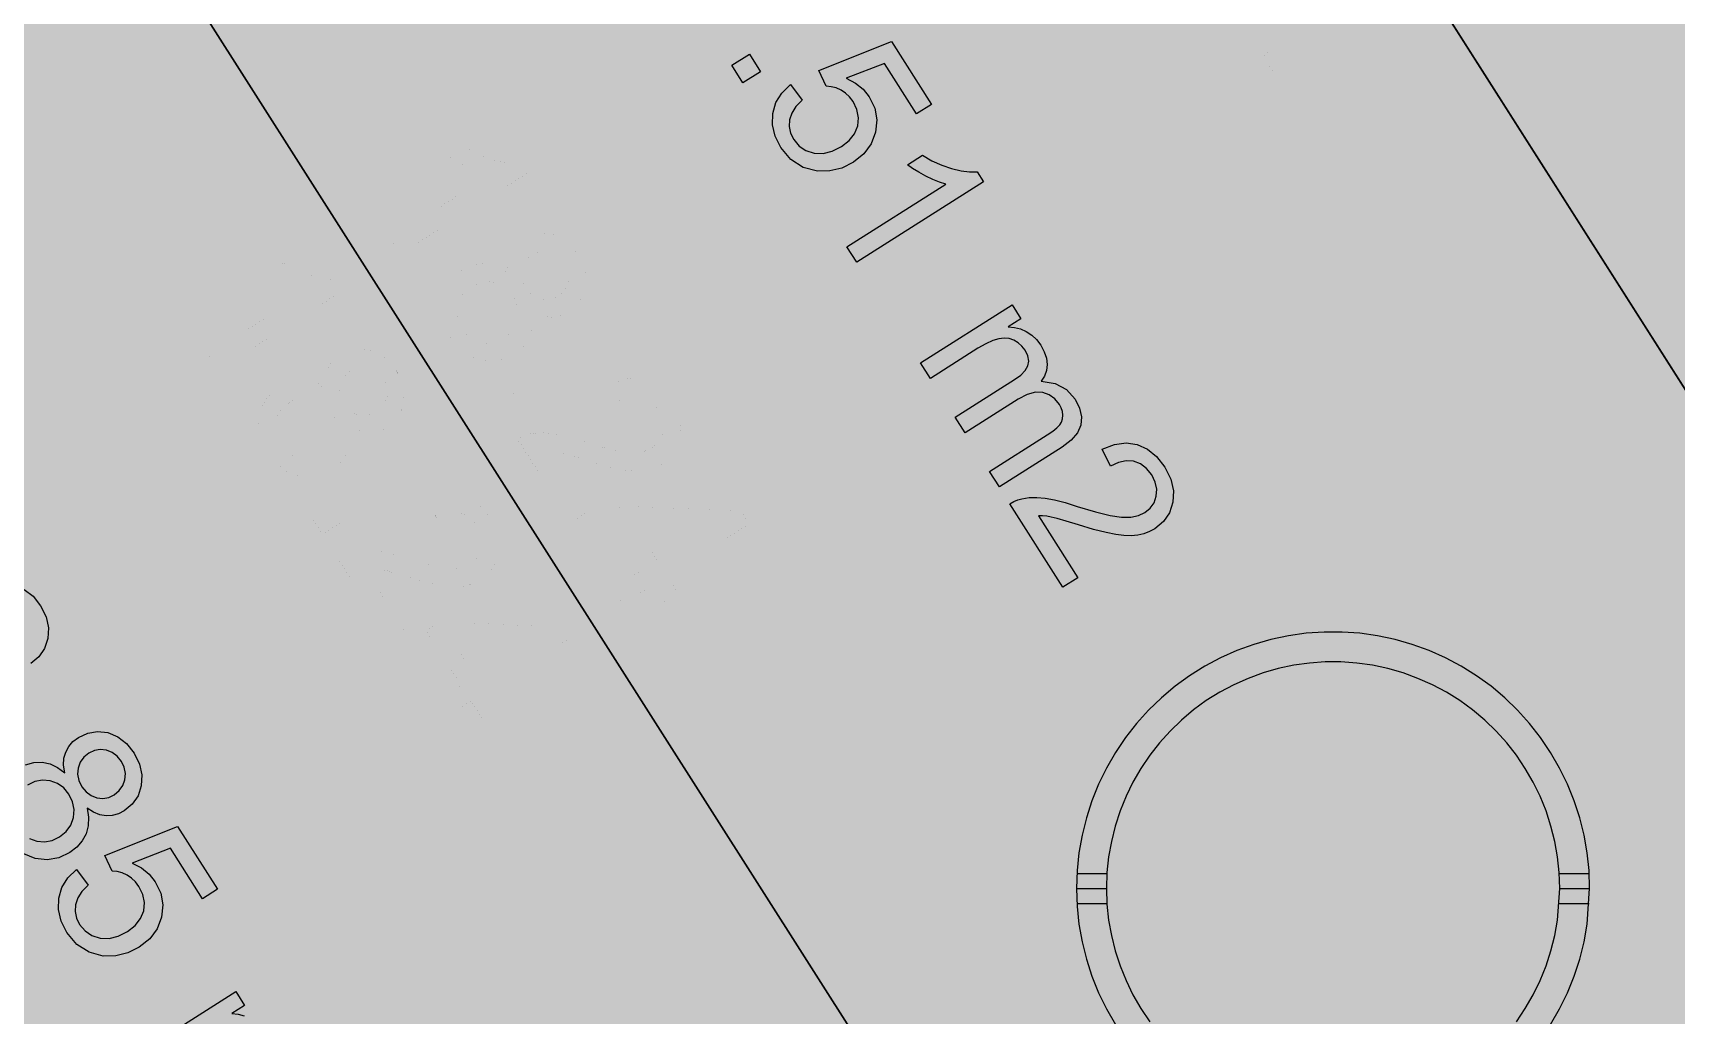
# Model space of a CAD drawing. Extents: x -5280327 to 29700, y -3925683 to 5564800.
# Drawn here: x 19693.9 to 20123.9, y 4503.2 to 4760.2 of the extents above; entities that cross this region are included whole.
import ezdxf

# ---------------------------------------------------------------- set-up
doc = ezdxf.new("R2010")
doc.units = 0
doc.linetypes.add('6', pattern=[2640.874023, 1320.437012, -1320.437012])
doc.layers.get('0').update_dxf_attribs({"linetype": 'CONTINUOUS'})
for name, color, linetype in [('31_PREDIOS_TOTAL', 7, 'CONTINUOUS'), ('CIRCULO', 7, 'CONTINUOUS'), ('LOTES', 7, 'CONTINUOUS')]:
    doc.layers.add(name, color=color, linetype=linetype)

msp = doc.modelspace()

# ---------------------------------------------------------------- linework, layer by layer
at = {"color": 7, "linetype": '6', "const_width": 10343.08}
msp.add_lwpolyline([(0, 29405.62), (24528.32, 0)], dxfattribs=at)
msp.add_lwpolyline([(0, 29405.62), (24528.32, 0)], dxfattribs=at)
at = {"layer": '31_PREDIOS_TOTAL', "color": 7, "const_width": 0.00153}
for points in [[(20018.38, 4750.15), (20015.8, 4754.2), (20041.65, 4770.66), (20041.65, 4770.66), (20040.03, 4771.15), (20038.28, 4771.83), (20036.41, 4772.72), (20036.41, 4772.72), (20034.58, 4773.71), (20032.97, 4774.69), (20031.59, 4775.66), (20035.51, 4778.16), (20035.51, 4778.16), (20038.04, 4776.71), (20040.6, 4775.55), (20043.18, 4774.68), (20043.18, 4774.68), (20045.66, 4774.1), (20047.89, 4773.84), (20049.89, 4773.88), (20051.56, 4771.27), (20018.38, 4750.15)], [(19789.96, 4702.31), (19787.37, 4706.36), (19813.22, 4722.82), (19813.22, 4722.82), (19811.6, 4723.31), (19809.86, 4723.99), (19807.98, 4724.89), (19807.98, 4724.89), (19806.15, 4725.87), (19804.55, 4726.85), (19803.16, 4727.82), (19807.09, 4730.32), (19807.09, 4730.32), (19809.61, 4728.87), (19812.17, 4727.71), (19814.75, 4726.84), (19814.75, 4726.84), (19817.23, 4726.26), (19819.47, 4726), (19821.46, 4726.04), (19823.13, 4723.43), (19789.96, 4702.31)], [(19818.46, 4697.08), (19818.46, 4697.08), (19818.19, 4699.07), (19818.27, 4700.88), (19818.72, 4702.5), (19818.72, 4702.5), (19819.5, 4703.95), (19820.61, 4705.23), (19822.04, 4706.33), (19822.04, 4706.33), (19824.5, 4707.49), (19827.07, 4707.92), (19829.75, 4707.6), (19829.75, 4707.6), (19832.34, 4706.55), (19834.62, 4704.77), (19836.6, 4702.27), (19836.6, 4702.27), (19838.04, 4699.39), (19838.68, 4696.54), (19838.52, 4693.71), (19838.52, 4693.71), (19837.66, 4691.1), (19836.18, 4688.92), (19834.08, 4687.17), (19834.08, 4687.17), (19832.53, 4686.37), (19830.94, 4685.93), (19829.32, 4685.83), (19829.32, 4685.83), (19827.67, 4686.11), (19826.01, 4686.77), (19824.36, 4687.82), (19824.36, 4687.82), (19824.75, 4685.45), (19824.67, 4683.23), (19824.11, 4681.15), (19824.11, 4681.15), (19823.1, 4679.27), (19821.68, 4677.62), (19819.85, 4676.21), (19819.85, 4676.21), (19816.96, 4674.84), (19813.95, 4674.33), (19810.82, 4674.67), (19810.82, 4674.67), (19807.81, 4675.86), (19805.17, 4677.88), (19802.91, 4680.72), (19802.91, 4680.72), (19801.29, 4683.98), (19800.58, 4687.22), (19800.78, 4690.45), (19800.78, 4690.45), (19801.81, 4693.45), (19803.58, 4695.98), (19806.1, 4698.05), (19806.1, 4698.05), (19808.24, 4699.16), (19810.39, 4699.76), (19812.53, 4699.85), (19812.53, 4699.85), (19814.62, 4699.43), (19816.6, 4698.51), (19818.46, 4697.08)], [(19742.36, 4672), (19739.78, 4676.06), (19765.63, 4692.52), (19765.63, 4692.52), (19764.01, 4693), (19762.26, 4693.69), (19760.39, 4694.58), (19760.39, 4694.58), (19758.56, 4695.57), (19756.95, 4696.55), (19755.57, 4697.52), (19759.49, 4700.01), (19759.49, 4700.01), (19762.02, 4698.57), (19764.57, 4697.41), (19767.16, 4696.53), (19767.16, 4696.53), (19769.64, 4695.96), (19771.87, 4695.69), (19773.87, 4695.74), (19775.54, 4693.13), (19742.36, 4672)], [(19824.82, 4702.27), (19823.46, 4701.17), (19822.5, 4699.85), (19821.95, 4698.32), (19821.95, 4698.32), (19821.83, 4696.69), (19822.16, 4695.07), (19822.96, 4693.45), (19822.96, 4693.45), (19824.06, 4692.09), (19825.36, 4691.12), (19826.88, 4690.55), (19826.88, 4690.55), (19828.47, 4690.39), (19829.99, 4690.66), (19831.45, 4691.36), (19831.45, 4691.36), (19832.75, 4692.43), (19833.67, 4693.74), (19834.22, 4695.29), (19834.22, 4695.29), (19834.36, 4696.94), (19834.05, 4698.54), (19833.29, 4700.1), (19833.29, 4700.1), (19832.2, 4701.46), (19830.89, 4702.42), (19829.35, 4703.01), (19829.35, 4703.01), (19827.75, 4703.19), (19826.24, 4702.94), (19824.82, 4702.27)], [(19808.73, 4693.86), (19807.64, 4693.04), (19806.7, 4692.06), (19805.89, 4690.9), (19805.89, 4690.9), (19805.3, 4689.63), (19804.98, 4688.28), (19804.94, 4686.86), (19804.94, 4686.86), (19805.15, 4685.43), (19805.6, 4684.08), (19806.27, 4682.8), (19806.27, 4682.8), (19807.64, 4681.11), (19809.29, 4679.9), (19811.2, 4679.19), (19811.2, 4679.19), (19813.23, 4679), (19815.22, 4679.38), (19817.16, 4680.33), (19817.16, 4680.33), (19818.86, 4681.71), (19820.06, 4683.39), (19820.76, 4685.36), (19820.76, 4685.36), (19820.93, 4687.45), (19820.53, 4689.48), (19819.57, 4691.46), (19819.57, 4691.46), (19818.22, 4693.12), (19816.58, 4694.3), (19814.66, 4695), (19814.66, 4695), (19812.63, 4695.17), (19810.65, 4694.79), (19808.73, 4693.86)], [(19770.87, 4666.78), (19770.87, 4666.78), (19770.59, 4668.77), (19770.68, 4670.57), (19771.12, 4672.2), (19771.12, 4672.2), (19771.91, 4673.65), (19773.02, 4674.93), (19774.45, 4676.03), (19774.45, 4676.03), (19776.91, 4677.19), (19779.48, 4677.61), (19782.16, 4677.3), (19782.16, 4677.3), (19784.75, 4676.25), (19787.03, 4674.47), (19789.01, 4671.96), (19789.01, 4671.96), (19790.45, 4669.09), (19791.09, 4666.24), (19790.93, 4663.4), (19790.93, 4663.4), (19790.07, 4660.79), (19788.59, 4658.62), (19786.49, 4656.87), (19786.49, 4656.87), (19784.94, 4656.07), (19783.35, 4655.62), (19781.72, 4655.53), (19781.72, 4655.53), (19780.08, 4655.8), (19778.42, 4656.47), (19776.77, 4657.52), (19776.77, 4657.52), (19777.16, 4655.14), (19777.07, 4652.92), (19776.52, 4650.85), (19776.52, 4650.85), (19775.51, 4648.97), (19774.09, 4647.32), (19772.25, 4645.9), (19772.25, 4645.9), (19769.37, 4644.53), (19766.36, 4644.02), (19763.22, 4644.37), (19763.22, 4644.37), (19760.22, 4645.55), (19757.58, 4647.57), (19755.32, 4650.42), (19755.32, 4650.42), (19753.7, 4653.67), (19752.99, 4656.91), (19753.19, 4660.15), (19753.19, 4660.15), (19754.22, 4663.14), (19755.99, 4665.67), (19758.5, 4667.74), (19758.5, 4667.74), (19760.65, 4668.86), (19762.8, 4669.46), (19764.94, 4669.55), (19764.94, 4669.55), (19767.03, 4669.13), (19769.01, 4668.21), (19770.87, 4666.78)], [(19777.23, 4671.97), (19775.86, 4670.87), (19774.91, 4669.55), (19774.36, 4668.02), (19774.36, 4668.02), (19774.23, 4666.39), (19774.57, 4664.76), (19775.37, 4663.15), (19775.37, 4663.15), (19776.46, 4661.79), (19777.77, 4660.82), (19779.29, 4660.25), (19779.29, 4660.25), (19780.88, 4660.09), (19782.4, 4660.36), (19783.86, 4661.05), (19783.86, 4661.05), (19785.16, 4662.12), (19786.08, 4663.43), (19786.63, 4664.99), (19786.63, 4664.99), (19786.76, 4666.64), (19786.46, 4668.24), (19785.7, 4669.8), (19785.7, 4669.8), (19784.61, 4671.15), (19783.29, 4672.12), (19781.76, 4672.7), (19781.76, 4672.7), (19780.16, 4672.88), (19778.65, 4672.64), (19777.23, 4671.97)], [(19838.55, 4634.59), (19834.65, 4632.11), (19820.75, 4653.95), (19820.75, 4653.95), (19821.73, 4654.53), (19822.77, 4654.97), (19823.87, 4655.27), (19823.87, 4655.27), (19825.77, 4655.54), (19827.8, 4655.59), (19829.96, 4655.4), (19829.96, 4655.4), (19832.37, 4654.96), (19835.17, 4654.25), (19838.34, 4653.27), (19838.34, 4653.27), (19843.12, 4651.82), (19847, 4650.88), (19849.98, 4650.45), (19849.98, 4650.45), (19852.33, 4650.47), (19854.36, 4650.88), (19856.06, 4651.66), (19856.06, 4651.66), (19857.46, 4652.83), (19858.45, 4654.26), (19859.03, 4655.98), (19859.03, 4655.98), (19859.14, 4657.83), (19858.74, 4659.68), (19857.82, 4661.53), (19857.82, 4661.53), (19856.47, 4663.23), (19854.89, 4664.42), (19853.08, 4665.1), (19853.08, 4665.1), (19851.14, 4665.23), (19849.14, 4664.79), (19847.08, 4663.78), (19844.85, 4668.22), (19844.85, 4668.22), (19848.07, 4669.49), (19851.12, 4669.93), (19854.02, 4669.52), (19854.02, 4669.52), (19856.7, 4668.31), (19859.1, 4666.33), (19861.24, 4663.58), (19861.24, 4663.58), (19862.82, 4660.44), (19863.54, 4657.37), (19863.4, 4654.37), (19863.4, 4654.37), (19862.48, 4651.62), (19860.89, 4649.31), (19858.62, 4647.44), (19858.62, 4647.44), (19857.25, 4646.69), (19855.78, 4646.13), (19854.21, 4645.77), (19854.21, 4645.77), (19852.49, 4645.6), (19850.57, 4645.64), (19848.46, 4645.89), (19848.46, 4645.89), (19845.9, 4646.41), (19842.63, 4647.26), (19838.67, 4648.44), (19838.67, 4648.44), (19835.48, 4649.42), (19833.1, 4650.1), (19831.52, 4650.48), (19831.52, 4650.48), (19830.38, 4650.67), (19829.28, 4650.77), (19828.24, 4650.8), (19838.55, 4634.59)], [(19814.36, 4663.98), (19818.98, 4666.92), (19821.93, 4662.3), (19817.31, 4659.36), (19814.36, 4663.98)], [(19761.14, 4663.56), (19760.05, 4662.74), (19759.11, 4661.75), (19758.3, 4660.6), (19758.3, 4660.6), (19757.71, 4659.33), (19757.39, 4657.98), (19757.35, 4656.55), (19757.35, 4656.55), (19757.56, 4655.13), (19758, 4653.78), (19758.68, 4652.49), (19758.68, 4652.49), (19760.05, 4650.8), (19761.69, 4649.6), (19763.61, 4648.89), (19763.61, 4648.89), (19765.64, 4648.7), (19767.62, 4649.08), (19769.57, 4650.02), (19769.57, 4650.02), (19771.27, 4651.41), (19772.47, 4653.09), (19773.17, 4655.05), (19773.17, 4655.05), (19773.34, 4657.14), (19772.94, 4659.17), (19771.98, 4661.15), (19771.98, 4661.15), (19770.62, 4662.82), (19768.99, 4664), (19767.07, 4664.69), (19767.07, 4664.69), (19765.03, 4664.87), (19763.06, 4664.49), (19761.14, 4663.56)], [(19766.77, 4633.67), (19771.39, 4636.61), (19774.33, 4631.99), (19769.71, 4629.05), (19766.77, 4633.67)], [(19790.96, 4604.29), (19787.06, 4601.81), (19773.16, 4623.64), (19773.16, 4623.64), (19774.14, 4624.22), (19775.18, 4624.66), (19776.28, 4624.96), (19776.28, 4624.96), (19778.18, 4625.24), (19780.21, 4625.28), (19782.37, 4625.09), (19782.37, 4625.09), (19784.78, 4624.65), (19787.58, 4623.94), (19790.75, 4622.97), (19790.75, 4622.97), (19795.53, 4621.51), (19799.41, 4620.57), (19802.38, 4620.15), (19802.38, 4620.15), (19804.74, 4620.17), (19806.77, 4620.57), (19808.47, 4621.36), (19808.47, 4621.36), (19809.87, 4622.52), (19810.86, 4623.96), (19811.44, 4625.67), (19811.44, 4625.67), (19811.55, 4627.53), (19811.15, 4629.38), (19810.23, 4631.22), (19810.23, 4631.22), (19808.88, 4632.92), (19807.3, 4634.11), (19805.49, 4634.79), (19805.49, 4634.79), (19803.54, 4634.93), (19801.54, 4634.49), (19799.49, 4633.47), (19797.26, 4637.91), (19797.26, 4637.91), (19800.47, 4639.19), (19803.53, 4639.62), (19806.42, 4639.22), (19806.42, 4639.22), (19809.1, 4638.01), (19811.51, 4636.03), (19813.65, 4633.27), (19813.65, 4633.27), (19815.23, 4630.14), (19815.95, 4627.07), (19815.8, 4624.07), (19815.8, 4624.07), (19814.89, 4621.32), (19813.3, 4619.01), (19811.03, 4617.13), (19811.03, 4617.13), (19809.66, 4616.39), (19808.19, 4615.83), (19806.62, 4615.46), (19806.62, 4615.46), (19804.9, 4615.29), (19802.98, 4615.34), (19800.87, 4615.59), (19800.87, 4615.59), (19798.31, 4616.11), (19795.04, 4616.96), (19791.07, 4618.14), (19791.07, 4618.14), (19787.88, 4619.12), (19785.5, 4619.8), (19783.93, 4620.18), (19783.93, 4620.18), (19782.79, 4620.36), (19781.69, 4620.47), (19780.64, 4620.49), (19790.96, 4604.29)], [(19845.7, 4614.76), (19853.61, 4619.8), (19844.49, 4634.13), (19848.2, 4636.5), (19879.21, 4635.05), (19881.32, 4631.74), (19859.91, 4618.11), (19862.75, 4613.64), (19859.04, 4611.28), (19856.2, 4615.74), (19848.29, 4610.7), (19845.7, 4614.76)], [(19872.23, 4631.65), (19850.74, 4632.51), (19857.33, 4622.16)], [(19798.11, 4584.45), (19806.02, 4589.49), (19796.89, 4603.82), (19800.61, 4606.19), (19831.62, 4604.75), (19833.73, 4601.43), (19812.32, 4587.8), (19815.16, 4583.34), (19811.44, 4580.97), (19808.6, 4585.43), (19800.69, 4580.4), (19798.11, 4584.45)], [(19824.63, 4601.34), (19803.15, 4602.2), (19809.74, 4591.86)]]:
    msp.add_lwpolyline(points, dxfattribs=at)
at = {"layer": '31_PREDIOS_TOTAL', "color": 7}
for points in [[(19892.16, 4746.69, 33030.86), (19895.23, 4742.66, 33030.86), (19895.23, 4742.66, 33030.86), (19893.61, 4741, 33030.86), (19892.52, 4739.27, 33030.86), (19891.94, 4737.49, 33030.86), (19891.94, 4737.49, 33030.86), (19891.85, 4735.71, 33030.86), (19892.21, 4733.99, 33030.86), (19893.02, 4732.33, 33030.86), (19893.02, 4732.33, 33030.86), (19894.44, 4730.64, 33030.86), (19896.23, 4729.45, 33030.86), (19898.38, 4728.77, 33030.86), (19898.38, 4728.77, 33030.86), (19900.73, 4728.68, 33030.86), (19903.11, 4729.25, 33030.86), (19905.53, 4730.47, 33030.86), (19905.53, 4730.47, 33030.86), (19907.55, 4732.05, 33030.86), (19908.96, 4733.86, 33030.86), (19909.77, 4735.9, 33030.86), (19909.77, 4735.9, 33030.86), (19909.98, 4738.04, 33030.86), (19909.57, 4740.17, 33030.86), (19908.54, 4742.28, 33030.86), (19908.54, 4742.28, 33030.86), (19907.64, 4743.48, 33030.86), (19906.59, 4744.48, 33030.86), (19905.4, 4745.26, 33030.86), (19905.4, 4745.26, 33030.86), (19904.13, 4745.82, 33030.86), (19902.83, 4746.16, 33030.86), (19901.51, 4746.27, 33030.86), (19899.59, 4750.4, 33030.86), (19918.61, 4757.97, 33030.86), (19929.04, 4741.53, 33030.86), (19925.17, 4739.07, 33030.86), (19916.79, 4752.26, 33030.86), (19906.77, 4748.4, 33030.86), (19906.77, 4748.4, 33030.86), (19909.21, 4747.12, 33030.86), (19911.22, 4745.48, 33030.86), (19912.81, 4743.47, 33030.86), (19912.81, 4743.47, 33030.86), (19914.22, 4740.53, 33030.86), (19914.76, 4737.46, 33030.86), (19914.45, 4734.26, 33030.86), (19914.45, 4734.26, 33030.86), (19913.31, 4731.22, 33030.86), (19911.37, 4728.59, 33030.86), (19908.63, 4726.39, 33030.86), (19908.63, 4726.39, 33030.86), (19905.59, 4724.87, 33030.86), (19902.45, 4724.1, 33030.86), (19899.21, 4724.08, 33030.86), (19899.21, 4724.08, 33030.86), (19895.47, 4725.04, 33030.86), (19892.29, 4727.09, 33030.86), (19889.68, 4730.21, 33030.86), (19889.68, 4730.21, 33030.86), (19888.17, 4733.22, 33030.86), (19887.45, 4736.21, 33030.86), (19887.53, 4739.18, 33030.86), (19887.53, 4739.18, 33030.86), (19888.36, 4742, 33030.86), (19889.91, 4744.5, 33030.86), (19892.16, 4746.69, 33030.86)], [(19876.8, 4751.75, 33030.86), (19881.42, 4754.69, 33030.86), (19884.36, 4750.06, 33030.86), (19879.74, 4747.13, 33030.86), (19876.8, 4751.75, 33030.86)], [(19909.52, 4700.21, 33030.86), (19906.94, 4704.27, 33030.86), (19932.81, 4720.69, 33030.86), (19932.81, 4720.69, 33030.86), (19931.19, 4721.18, 33030.86), (19929.45, 4721.87, 33030.86), (19927.57, 4722.77, 33030.86), (19927.57, 4722.77, 33030.86), (19925.74, 4723.76, 33030.86), (19924.14, 4724.74, 33030.86), (19922.76, 4725.71, 33030.86), (19926.69, 4728.2, 33030.86), (19926.69, 4728.2, 33030.86), (19929.21, 4726.75, 33030.86), (19931.76, 4725.59, 33030.86), (19934.34, 4724.71, 33030.86), (19934.34, 4724.71, 33030.86), (19936.82, 4724.13, 33030.86), (19939.06, 4723.86, 33030.86), (19941.06, 4723.9, 33030.86), (19942.72, 4721.29, 33030.86), (19909.52, 4700.21, 33030.86)], [(19926.24, 4673.87, 33030.86), (19950.19, 4689.07, 33030.86), (19952.5, 4685.44, 33030.86), (19949.14, 4683.31, 33030.86), (19949.14, 4683.31, 33030.86), (19950.76, 4683.17, 33030.86), (19952.34, 4682.77, 33030.86), (19953.87, 4682.11, 33030.86), (19953.87, 4682.11, 33030.86), (19955.3, 4681.18, 33030.86), (19956.55, 4679.98, 33030.86), (19957.65, 4678.52, 33030.86), (19957.65, 4678.52, 33030.86), (19958.58, 4676.78, 33030.86), (19959.14, 4675.09, 33030.86), (19959.31, 4673.46, 33030.86), (19959.31, 4673.46, 33030.86), (19959.13, 4671.9, 33030.86), (19958.61, 4670.45, 33030.86), (19957.75, 4669.09, 33030.86), (19957.75, 4669.09, 33030.86), (19961.4, 4668.49, 33030.86), (19964.37, 4666.91, 33030.86), (19966.64, 4664.36, 33030.86), (19966.64, 4664.36, 33030.86), (19967.81, 4662.03, 33030.86), (19968.31, 4659.78, 33030.86), (19968.15, 4657.62, 33030.86), (19968.15, 4657.62, 33030.86), (19967.27, 4655.57, 33030.86), (19965.65, 4653.65, 33030.86), (19963.28, 4651.85, 33030.86), (19946.84, 4641.41, 33030.86), (19944.28, 4645.45, 33030.86), (19959.37, 4655.03, 33030.86), (19959.37, 4655.03, 33030.86), (19960.81, 4656, 33030.86), (19961.9, 4656.88, 33030.86), (19962.62, 4657.65, 33030.86), (19962.62, 4657.65, 33030.86), (19963.08, 4658.41, 33030.86), (19963.35, 4659.25, 33030.86), (19963.44, 4660.18, 33030.86), (19963.44, 4660.18, 33030.86), (19963.34, 4661.14, 33030.86), (19963.04, 4662.09, 33030.86), (19962.55, 4663.03, 33030.86), (19962.55, 4663.03, 33030.86), (19961.35, 4664.5, 33030.86), (19959.91, 4665.54, 33030.86), (19958.2, 4666.15, 33030.86), (19958.2, 4666.15, 33030.86), (19956.27, 4666.23, 33030.86), (19954.13, 4665.65, 33030.86), (19951.77, 4664.41, 33030.86), (19937.85, 4655.58, 33030.86), (19935.27, 4659.64, 33030.86), (19950.84, 4669.51, 33030.86), (19950.84, 4669.51, 33030.86), (19952.42, 4670.67, 33030.86), (19953.56, 4671.86, 33030.86), (19954.27, 4673.08, 33030.86), (19954.27, 4673.08, 33030.86), (19954.51, 4674.36, 33030.86), (19954.27, 4675.73, 33030.86), (19953.56, 4677.19, 33030.86), (19953.56, 4677.19, 33030.86), (19952.75, 4678.24, 33030.86), (19951.78, 4679.11, 33030.86), (19950.64, 4679.79, 33030.86), (19950.64, 4679.79, 33030.86), (19949.39, 4680.23, 33030.86), (19948.06, 4680.37, 33030.86), (19946.67, 4680.22, 33030.86), (19946.67, 4680.22, 33030.86), (19945.11, 4679.74, 33030.86), (19943.3, 4678.9, 33030.86), (19941.24, 4677.7, 33030.86), (19928.81, 4669.81, 33030.86), (19926.24, 4673.87, 33030.86)], [(19967.39, 4617.66, 33030.86), (19963.49, 4615.18, 33030.86), (19949.62, 4637.03, 33030.86), (19949.62, 4637.03, 33030.86), (19950.6, 4637.61, 33030.86), (19951.64, 4638.05, 33030.86), (19952.74, 4638.35, 33030.86), (19952.74, 4638.35, 33030.86), (19954.64, 4638.62, 33030.86), (19956.67, 4638.66, 33030.86), (19958.83, 4638.47, 33030.86), (19958.83, 4638.47, 33030.86), (19961.24, 4638.03, 33030.86), (19964.04, 4637.32, 33030.86), (19967.21, 4636.34, 33030.86), (19967.21, 4636.34, 33030.86), (19971.99, 4634.87, 33030.86), (19975.87, 4633.93, 33030.86), (19978.84, 4633.5, 33030.86), (19978.84, 4633.5, 33030.86), (19981.2, 4633.52, 33030.86), (19983.23, 4633.92, 33030.86), (19984.93, 4634.7, 33030.86), (19984.93, 4634.7, 33030.86), (19986.33, 4635.86, 33030.86), (19987.32, 4637.3, 33030.86), (19987.9, 4639.01, 33030.86), (19987.9, 4639.01, 33030.86), (19988.02, 4640.86, 33030.86), (19987.62, 4642.71, 33030.86), (19986.7, 4644.56, 33030.86), (19986.7, 4644.56, 33030.86), (19985.35, 4646.26, 33030.86), (19983.77, 4647.46, 33030.86), (19981.97, 4648.14, 33030.86), (19981.97, 4648.14, 33030.86), (19980.02, 4648.28, 33030.86), (19978.02, 4647.84, 33030.86), (19975.96, 4646.83, 33030.86), (19973.74, 4651.27, 33030.86), (19973.74, 4651.27, 33030.86), (19976.96, 4652.54, 33030.86), (19980.01, 4652.97, 33030.86), (19982.91, 4652.56, 33030.86), (19982.91, 4652.56, 33030.86), (19985.58, 4651.35, 33030.86), (19987.99, 4649.36, 33030.86), (19990.12, 4646.61, 33030.86), (19990.12, 4646.61, 33030.86), (19991.7, 4643.47, 33030.86), (19992.42, 4640.4, 33030.86), (19992.26, 4637.4, 33030.86), (19992.26, 4637.4, 33030.86), (19991.34, 4634.65, 33030.86), (19989.75, 4632.34, 33030.86), (19987.48, 4630.47, 33030.86), (19987.48, 4630.47, 33030.86), (19986.11, 4629.73, 33030.86), (19984.64, 4629.17, 33030.86), (19983.07, 4628.81, 33030.86), (19983.07, 4628.81, 33030.86), (19981.35, 4628.64, 33030.86), (19979.43, 4628.69, 33030.86), (19977.32, 4628.94, 33030.86), (19977.32, 4628.94, 33030.86), (19974.76, 4629.46, 33030.86), (19971.49, 4630.32, 33030.86), (19967.53, 4631.5, 33030.86), (19967.53, 4631.5, 33030.86), (19964.34, 4632.49, 33030.86), (19961.96, 4633.17, 33030.86), (19960.39, 4633.55, 33030.86), (19960.39, 4633.55, 33030.86), (19959.24, 4633.74, 33030.86), (19958.15, 4633.85, 33030.86), (19957.1, 4633.87, 33030.86), (19967.39, 4617.66, 33030.86)], [(19691.7, 4614.6, 33030.86), (19693.98, 4612.82, 33030.86), (19695.95, 4610.31, 33030.86), (19695.95, 4610.31, 33030.86), (19697.38, 4607.43, 33030.86), (19698.02, 4604.58, 33030.86), (19697.86, 4601.74, 33030.86), (19697.86, 4601.74, 33030.86), (19696.99, 4599.14, 33030.86), (19695.51, 4596.96, 33030.86), (19693.41, 4595.22, 33030.86)], [(19702.26, 4566.62, 33030.86), (19702.26, 4566.62, 33030.86), (19701.98, 4568.61, 33030.86), (19702.07, 4570.42, 33030.86), (19702.52, 4572.04, 33030.86), (19702.52, 4572.04, 33030.86), (19703.31, 4573.49, 33030.86), (19704.42, 4574.77, 33030.86), (19705.85, 4575.87, 33030.86), (19705.85, 4575.87, 33030.86), (19708.31, 4577.03, 33030.86), (19710.88, 4577.44, 33030.86), (19713.56, 4577.13, 33030.86), (19713.56, 4577.13, 33030.86), (19716.15, 4576.07, 33030.86), (19718.43, 4574.29, 33030.86), (19720.4, 4571.78, 33030.86), (19720.4, 4571.78, 33030.86), (19721.84, 4568.91, 33030.86), (19722.47, 4566.05, 33030.86), (19722.31, 4563.22, 33030.86), (19722.31, 4563.22, 33030.86), (19721.45, 4560.61, 33030.86), (19719.96, 4558.44, 33030.86), (19717.86, 4556.69, 33030.86), (19717.86, 4556.69, 33030.86), (19716.31, 4555.89, 33030.86), (19714.72, 4555.45, 33030.86), (19713.1, 4555.36, 33030.86), (19713.1, 4555.36, 33030.86), (19711.45, 4555.64, 33030.86), (19709.8, 4556.3, 33030.86), (19708.14, 4557.35, 33030.86), (19708.14, 4557.35, 33030.86), (19708.53, 4554.98, 33030.86), (19708.44, 4552.76, 33030.86), (19707.88, 4550.69, 33030.86), (19707.88, 4550.69, 33030.86), (19706.87, 4548.81, 33030.86), (19705.45, 4547.16, 33030.86), (19703.61, 4545.75, 33030.86), (19703.61, 4545.75, 33030.86), (19700.72, 4544.38, 33030.86), (19697.71, 4543.87, 33030.86), (19694.58, 4544.22, 33030.86), (19694.58, 4544.22, 33030.86), (19691.57, 4545.41, 33030.86)], [(19708.62, 4571.8, 33030.86), (19707.26, 4570.7, 33030.86), (19706.3, 4569.39, 33030.86), (19705.75, 4567.86, 33030.86), (19705.75, 4567.86, 33030.86), (19705.62, 4566.23, 33030.86), (19705.96, 4564.6, 33030.86), (19706.75, 4562.99, 33030.86), (19706.75, 4562.99, 33030.86), (19707.84, 4561.62, 33030.86), (19709.15, 4560.65, 33030.86), (19710.67, 4560.08, 33030.86), (19710.67, 4560.08, 33030.86), (19712.25, 4559.92, 33030.86), (19713.78, 4560.19, 33030.86), (19715.24, 4560.88, 33030.86), (19715.24, 4560.88, 33030.86), (19716.54, 4561.95, 33030.86), (19717.46, 4563.26, 33030.86), (19718.01, 4564.81, 33030.86), (19718.01, 4564.81, 33030.86), (19718.15, 4566.46, 33030.86), (19717.85, 4568.06, 33030.86), (19717.09, 4569.62, 33030.86), (19717.09, 4569.62, 33030.86), (19716, 4570.98, 33030.86), (19714.69, 4571.95, 33030.86), (19713.16, 4572.53, 33030.86), (19713.16, 4572.53, 33030.86), (19711.56, 4572.71, 33030.86), (19710.05, 4572.47, 33030.86), (19708.62, 4571.8, 33030.86)], [(19692.04, 4568.72, 33030.86), (19694.19, 4569.31, 33030.86), (19696.33, 4569.4, 33030.86), (19696.33, 4569.4, 33030.86), (19698.42, 4568.98, 33030.86), (19700.39, 4568.05, 33030.86), (19702.26, 4566.62, 33030.86)], [(19693.06, 4549.46, 33030.86), (19694.97, 4548.74, 33030.86), (19694.97, 4548.74, 33030.86), (19697, 4548.55, 33030.86), (19698.99, 4548.93, 33030.86), (19700.93, 4549.87, 33030.86), (19700.93, 4549.87, 33030.86), (19702.64, 4551.25, 33030.86), (19703.84, 4552.93, 33030.86), (19704.54, 4554.9, 33030.86), (19704.54, 4554.9, 33030.86), (19704.71, 4556.98, 33030.86), (19704.32, 4559.02, 33030.86), (19703.36, 4561, 33030.86), (19703.36, 4561, 33030.86), (19702.01, 4562.66, 33030.86), (19700.37, 4563.85, 33030.86), (19698.45, 4564.54, 33030.86), (19698.45, 4564.54, 33030.86), (19696.42, 4564.72, 33030.86), (19694.44, 4564.35, 33030.86), (19692.52, 4563.42, 33030.86)], [(19705.33, 4541.3, 33030.86), (19708.39, 4537.26, 33030.86), (19708.39, 4537.26, 33030.86), (19706.78, 4535.6, 33030.86), (19705.68, 4533.88, 33030.86), (19705.11, 4532.09, 33030.86), (19705.11, 4532.09, 33030.86), (19705.02, 4530.31, 33030.86), (19705.38, 4528.59, 33030.86), (19706.18, 4526.94, 33030.86), (19706.18, 4526.94, 33030.86), (19707.61, 4525.24, 33030.86), (19709.39, 4524.05, 33030.86), (19711.54, 4523.38, 33030.86), (19711.54, 4523.38, 33030.86), (19713.89, 4523.29, 33030.86), (19716.28, 4523.85, 33030.86), (19718.7, 4525.07, 33030.86), (19718.7, 4525.07, 33030.86), (19720.71, 4526.65, 33030.86), (19722.13, 4528.46, 33030.86), (19722.94, 4530.5, 33030.86), (19722.94, 4530.5, 33030.86), (19723.14, 4532.64, 33030.86), (19722.73, 4534.77, 33030.86), (19721.7, 4536.88, 33030.86), (19721.7, 4536.88, 33030.86), (19720.8, 4538.09, 33030.86), (19719.76, 4539.08, 33030.86), (19718.57, 4539.86, 33030.86), (19718.57, 4539.86, 33030.86), (19717.29, 4540.42, 33030.86), (19716, 4540.76, 33030.86), (19714.68, 4540.87, 33030.86), (19712.76, 4545, 33030.86), (19731.77, 4552.58, 33030.86), (19742.21, 4536.13, 33030.86), (19738.33, 4533.67, 33030.86), (19729.95, 4546.87, 33030.86), (19719.94, 4543.01, 33030.86), (19719.94, 4543.01, 33030.86), (19722.37, 4541.72, 33030.86), (19724.38, 4540.08, 33030.86), (19725.98, 4538.08, 33030.86), (19725.98, 4538.08, 33030.86), (19727.38, 4535.13, 33030.86), (19727.93, 4532.06, 33030.86), (19727.62, 4528.87, 33030.86), (19727.62, 4528.87, 33030.86), (19726.48, 4525.82, 33030.86), (19724.53, 4523.2, 33030.86), (19721.79, 4520.99, 33030.86), (19721.79, 4520.99, 33030.86), (19718.75, 4519.47, 33030.86), (19715.61, 4518.7, 33030.86), (19712.37, 4518.68, 33030.86), (19712.37, 4518.68, 33030.86), (19708.63, 4519.65, 33030.86), (19705.46, 4521.69, 33030.86), (19702.85, 4524.82, 33030.86), (19702.85, 4524.82, 33030.86), (19701.33, 4527.82, 33030.86), (19700.62, 4530.81, 33030.86), (19700.7, 4533.79, 33030.86), (19700.7, 4533.79, 33030.86), (19701.53, 4536.6, 33030.86), (19703.07, 4539.11, 33030.86), (19705.33, 4541.3, 33030.86)], [(19723.1, 4494.16, 33030.86), (19747.05, 4509.37, 33030.86), (19749.35, 4505.74, 33030.86), (19745.99, 4503.6, 33030.86), (19745.99, 4503.6, 33030.86), (19747.62, 4503.46, 33030.86), (19749.2, 4503.06, 33030.86)]]:
    msp.add_polyline3d(points, dxfattribs=at)
at = {"layer": '@NUMEROS DE LOTES', "color": 7, "const_width": 9.98}
for points in [[(20016, 4539.52), (20016, 4539.52), (20013.82, 4540.84), (20012.08, 4542.26), (20010.77, 4543.78), (20010.77, 4543.78), (20009.52, 4546.03), (20008.77, 4548.5), (20008.52, 4551.19), (20008.52, 4551.19), (20009.24, 4555.49), (20011.4, 4559.25), (20014.99, 4562.44), (20014.99, 4562.44), (20018.72, 4564.31), (20023.17, 4565.44), (20028.34, 4565.81), (20028.34, 4565.81), (20035.04, 4565.34), (20040.45, 4563.95), (20044.6, 4561.62), (20044.6, 4561.62), (20047.52, 4558.59), (20049.27, 4555.07), (20049.85, 4551.07), (20049.85, 4551.07), (20049.62, 4548.66), (20048.92, 4546.35), (20047.76, 4544.15), (20047.76, 4544.15), (20046.51, 4542.57), (20044.86, 4541.03), (20042.82, 4539.52), (20042.82, 4539.52), (20045.54, 4537.94), (20047.75, 4536.06), (20049.46, 4533.87), (20049.46, 4533.87), (20050.67, 4531.44), (20051.4, 4528.85), (20051.65, 4526.09), (20051.65, 4526.09), (20051.44, 4523.41), (20050.81, 4520.84), (20049.76, 4518.4), (20049.76, 4518.4), (20048.4, 4516.2), (20046.86, 4514.36), (20045.12, 4512.89), (20045.12, 4512.89), (20043.14, 4511.7), (20040.86, 4510.75), (20038.28, 4510.02), (20038.28, 4510.02), (20035.48, 4509.52), (20032.57, 4509.21), (20029.54, 4509.11), (20029.54, 4509.11), (20024.19, 4509.34), (20019.75, 4510.02), (20016.23, 4511.16), (20016.23, 4511.16), (20013.4, 4512.75), (20011.07, 4514.77), (20009.23, 4517.22), (20009.23, 4517.22), (20007.9, 4520), (20007.1, 4522.98), (20006.84, 4526.16), (20006.84, 4526.16), (20007.09, 4529.22), (20007.84, 4531.94), (20009.08, 4534.34), (20009.08, 4534.34), (20010.85, 4536.4), (20013.16, 4538.13), (20016, 4539.52)], [(20022.85, 4550.29), (20023.04, 4548.52), (20023.64, 4546.99), (20024.62, 4545.71), (20024.62, 4545.71), (20025.94, 4544.74), (20027.52, 4544.16), (20029.35, 4543.97), (20029.35, 4543.97), (20031, 4544.16), (20032.43, 4544.73), (20033.66, 4545.69), (20033.66, 4545.69), (20034.59, 4546.95), (20035.15, 4548.43), (20035.34, 4550.14), (20035.34, 4550.14), (20035.14, 4551.91), (20034.56, 4553.45), (20033.58, 4554.76), (20033.58, 4554.76), (20032.3, 4555.74), (20030.81, 4556.34), (20029.09, 4556.53), (20029.09, 4556.53), (20027.36, 4556.34), (20025.86, 4555.76), (20024.59, 4554.79), (20024.59, 4554.79), (20023.62, 4553.52), (20023.04, 4552.02), (20022.85, 4550.29)], [(20022.02, 4526.69), (20022.27, 4524.42), (20023, 4522.44), (20024.23, 4520.76), (20024.23, 4520.76), (20025.77, 4519.48), (20027.46, 4518.71), (20029.28, 4518.46), (20029.28, 4518.46), (20031.04, 4518.72), (20032.67, 4519.5), (20034.18, 4520.8), (20034.18, 4520.8), (20035.38, 4522.49), (20036.11, 4524.47), (20036.35, 4526.72), (20036.35, 4526.72), (20036.11, 4529), (20035.38, 4530.98), (20034.16, 4532.67), (20034.16, 4532.67), (20032.63, 4533.96), (20030.94, 4534.73), (20029.09, 4534.99), (20029.09, 4534.99), (20027.28, 4534.74), (20025.63, 4533.99), (20024.14, 4532.75), (20024.14, 4532.75), (20022.96, 4531.08), (20022.26, 4529.06), (20022.02, 4526.69)]]:
    msp.add_lwpolyline(points, dxfattribs=at)
at = {"layer": 'CIRCULO', "color": 7}
for points in [[(20101.29, 4536.35), (20101.13, 4541.04), (20100.64, 4545.7), (20099.83, 4550.31), (20098.69, 4554.86), (20097.25, 4559.32), (20095.49, 4563.66), (20093.44, 4567.87), (20091.09, 4571.93), (20088.47, 4575.82), (20085.59, 4579.51), (20082.45, 4582.99), (20079.08, 4586.25), (20075.49, 4589.26), (20071.7, 4592.01), (20067.72, 4594.5), (20063.59, 4596.7), (20059.31, 4598.6), (20054.9, 4600.21), (20050.4, 4601.5), (20045.81, 4602.47), (20041.17, 4603.13), (20036.5, 4603.45), (20031.81, 4603.45), (20027.14, 4603.13), (20022.5, 4602.47), (20017.91, 4601.5), (20013.41, 4600.21), (20009, 4598.6), (20004.72, 4596.7), (20000.58, 4594.5), (19996.61, 4592.01), (19992.82, 4589.26), (19989.23, 4586.25), (19985.86, 4582.99), (19982.72, 4579.51), (19979.84, 4575.82), (19977.22, 4571.93), (19974.87, 4567.87), (19972.82, 4563.66), (19971.06, 4559.32), (19969.62, 4554.86), (19968.48, 4550.31), (19967.67, 4545.7), (19967.18, 4541.04), (19967.01, 4536.35), (19967.18, 4531.67), (19967.67, 4527.01), (19968.48, 4522.39), (19969.62, 4517.85), (19971.06, 4513.39), (19972.82, 4509.04), (19974.87, 4504.83), (19977.22, 4500.77)], [(20093.46, 4536.35), (20093.32, 4540.49), (20092.88, 4544.61), (20092.17, 4548.68), (20091.16, 4552.7), (20089.88, 4556.64), (20088.33, 4560.48), (20086.52, 4564.2), (20084.45, 4567.78), (20082.13, 4571.21), (20079.59, 4574.47), (20076.82, 4577.55), (20073.84, 4580.43), (20070.67, 4583.09), (20067.32, 4585.52), (20063.81, 4587.71), (20060.15, 4589.66), (20056.37, 4591.34), (20052.48, 4592.76), (20048.5, 4593.9), (20044.45, 4594.76), (20040.35, 4595.33), (20036.22, 4595.62), (20032.08, 4595.62), (20027.96, 4595.33), (20023.86, 4594.76), (20019.81, 4593.9), (20015.83, 4592.76), (20011.94, 4591.34), (20008.16, 4589.66), (20004.5, 4587.71), (20000.99, 4585.52), (19997.64, 4583.09), (19994.47, 4580.43), (19991.49, 4577.55), (19988.72, 4574.47), (19986.17, 4571.21), (19983.86, 4567.78), (19981.79, 4564.2), (19979.98, 4560.48), (19978.42, 4556.64), (19977.15, 4552.7), (19976.14, 4548.68), (19975.43, 4544.61), (19974.99, 4540.49), (19974.85, 4536.35), (19974.99, 4532.22), (19975.43, 4528.1), (19976.14, 4524.02), (19977.15, 4520.01), (19978.42, 4516.07), (19979.98, 4512.23), (19981.79, 4508.51), (19983.86, 4504.93), (19986.17, 4501.49)], [(19967.13, 4540.27), (19974.98, 4540.27)], [(20093.33, 4540.27), (20101.18, 4540.27)], [(19967.01, 4536.35), (19974.85, 4536.35)], [(19967.13, 4532.44), (19974.98, 4532.44)], [(20082.13, 4501.49), (20084.45, 4504.93), (20086.52, 4508.51), (20088.33, 4512.23), (20089.88, 4516.07), (20091.16, 4520.01), (20092.17, 4524.02), (20092.88, 4528.1), (20093.46, 4536.35)], [(20091.09, 4500.77), (20093.44, 4504.83), (20095.49, 4509.04), (20097.25, 4513.39), (20098.69, 4517.85), (20099.83, 4522.39), (20100.64, 4527.01), (20101.29, 4536.35)], [(20093.33, 4532.44), (20101.18, 4532.44)], [(20093.46, 4536.35), (20101.29, 4536.35)]]:
    msp.add_lwpolyline(points, dxfattribs=at)
at = {"layer": 'LOTES', "color": 7}
for points in [[(20062.77, 5277.15), (19840.96, 5115.05), (20217.63, 4523.51), (20432.39, 4696.67), (20062.77, 5277.15)], [(19840.96, 5115.05), (19619.16, 4952.96), (20002.87, 4350.36), (20217.63, 4523.51), (19840.96, 5115.05)], [(19619.16, 4952.96), (19397.35, 4790.86), (19788.1, 4177.21), (20002.87, 4350.36), (19619.16, 4952.96)]]:
    msp.add_lwpolyline(points, dxfattribs=at)
for points in [[(19402.91, 5802.99, 66061.73), (20217.63, 4523.51, 66061.73)], [(19181.96, 5639.55, 66061.73), (20002.87, 4350.36, 66061.73)], [(20002.87, 4350.36, 33030.86), (19619.16, 4952.96, 33030.86), (19397.35, 4790.86, 33030.86), (19788.1, 4177.21, 33030.86)]]:
    msp.add_polyline3d(points, dxfattribs=at)

doc.saveas('drawing.dxf')
